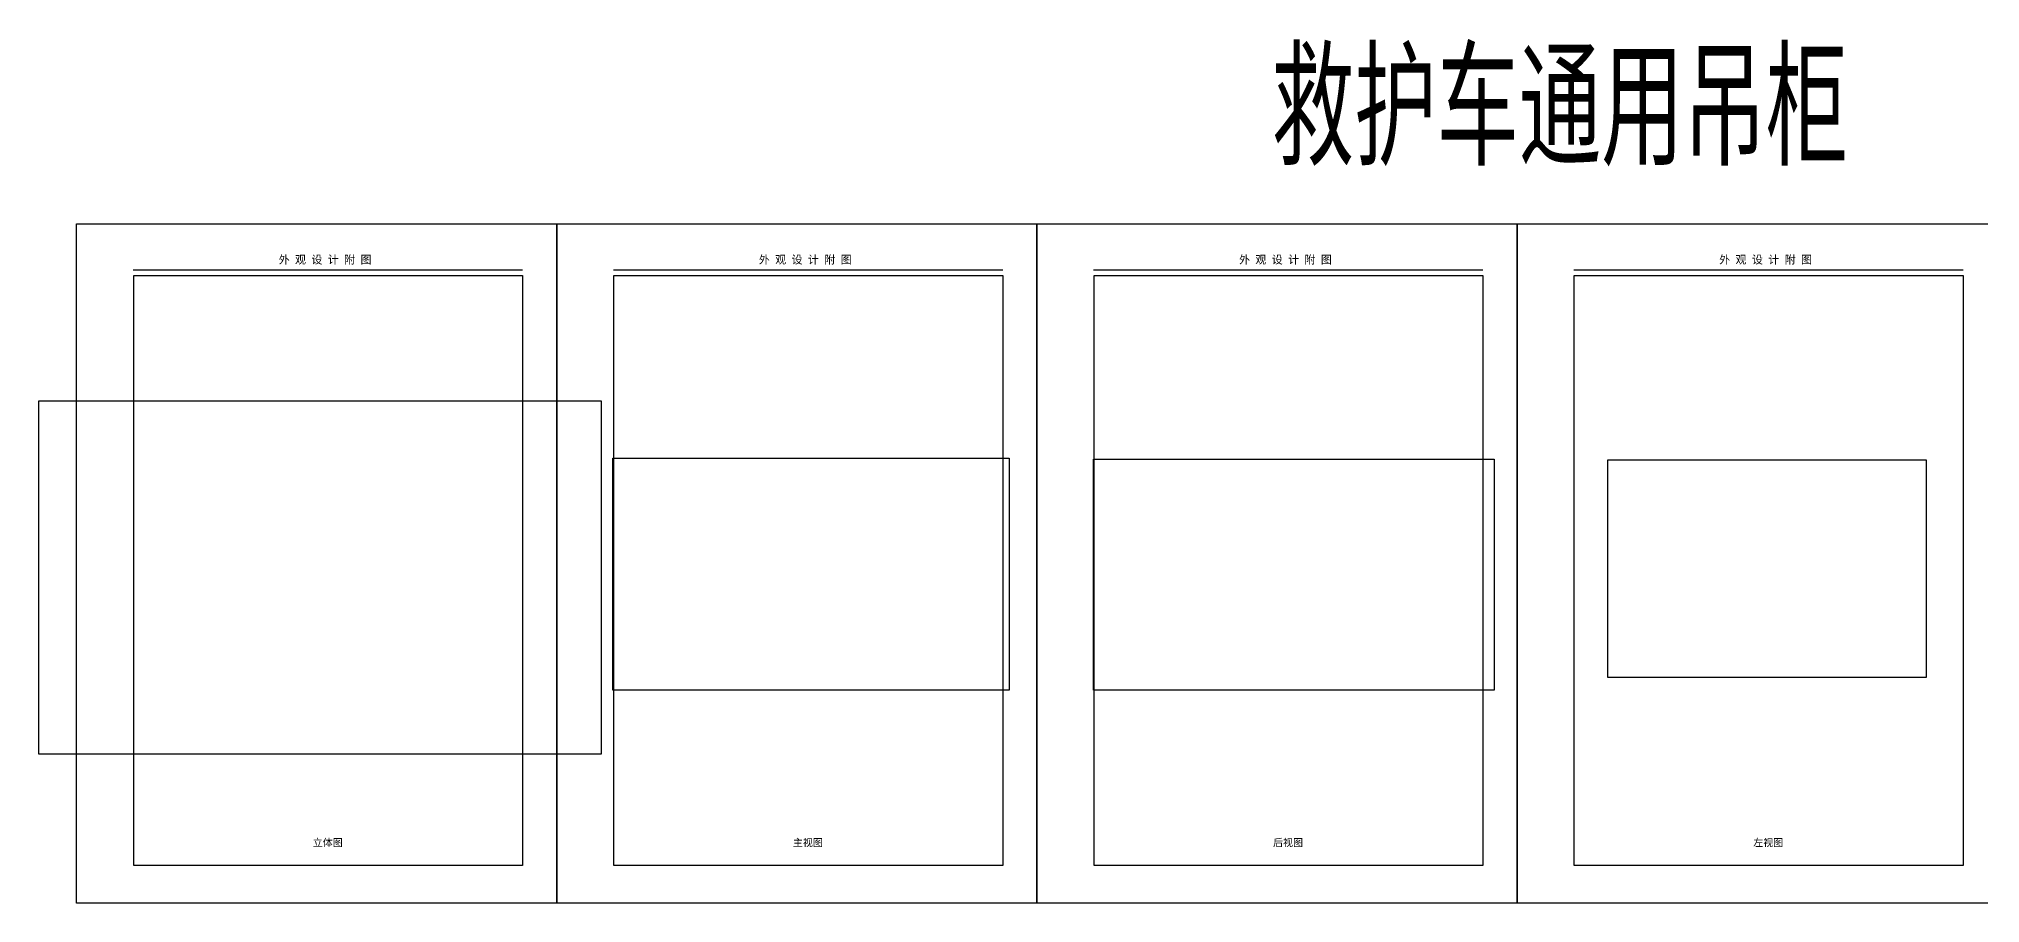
# Model space of a CAD drawing. Header units: millimetres. Extents: x 1829 to 3316, y 204 to 582.
# Drawn here: x 1829 to 2678, y 204 to 582 of the extents above; entities that cross this region are included whole.
import ezdxf

# ---------------------------------------------------------------- set-up
doc = ezdxf.new("R2010")
doc.units = ezdxf.units.MM
doc.layers.get('0').update_dxf_attribs({"plot": 0})
doc.layers.add('A', color=7, linetype='Continuous')
doc.layers.add('图层1', color=7, linetype='Continuous')
doc.styles.get("Standard").update_dxf_attribs({"font": 'txt', "bigfont": 'gbcbig.shx'})
picture_1 = doc.add_image_def('image1.jpg', size_in_pixel=(1067, 671))
picture_2 = doc.add_image_def('image2.jpg', size_in_pixel=(1156, 676))
picture_3 = doc.add_image_def('image3.jpg', size_in_pixel=(1169, 675))
picture_4 = doc.add_image_def('image4.jpg', size_in_pixel=(1013, 693))

msp = doc.modelspace()

# ---------------------------------------------------------------- linework, layer by layer
at = {"color": 3, "lineweight": 25}
for points in [[(1845.9, 501.22), (2055.9, 501.22), (2055.9, 204.22), (1845.9, 204.22)], [(2055.9, 501.22), (2265.9, 501.22), (2265.9, 204.22), (2055.9, 204.22)], [(2265.9, 501.22), (2475.9, 501.22), (2475.9, 204.22), (2265.9, 204.22)], [(2475.9, 501.22), (2685.9, 501.22), (2685.9, 204.22), (2475.9, 204.22)]]:
    msp.add_lwpolyline(points, close=True, dxfattribs=at)
at = {"color": 1, "lineweight": 25}
for points in [[(2040.9, 220.72), (1870.9, 220.72), (1870.9, 478.72), (2040.9, 478.72)], [(2250.9, 220.72), (2080.9, 220.72), (2080.9, 478.72), (2250.9, 478.72)], [(2460.9, 220.72), (2290.9, 220.72), (2290.9, 478.72), (2460.9, 478.72)], [(2670.9, 220.72), (2500.9, 220.72), (2500.9, 478.72), (2670.9, 478.72)]]:
    msp.add_lwpolyline(points, close=True, dxfattribs=at)
at = {"layer": 'A', "color": 7}
for p, q in [((1870.68, 481.16), (2040.9, 481.16)), ((2080.68, 481.16), (2250.9, 481.16)), ((2290.68, 481.16), (2460.9, 481.16)), ((2500.68, 481.16), (2670.9, 481.16))]:
    msp.add_line(p, q, dxfattribs=at)

# ---------------------------------------------------------------- texts
at = {"layer": 'A', "lineweight": 25, "attachment_point": 1}
for s, insert, char_height, width in [('{\\fSimHei|b0|i0|c134|p49;外 观 设 计 附 图}', (1934.28, 487.33), 3.5, 48.0069), ('{\\fSimHei|b0|i0|c134|p49;外 观 设 计 附 图}', (2144.28, 487.33), 3.5, 48.0069), ('{\\fSimHei|b0|i0|c134|p49;外 观 设 计 附 图}', (2354.28, 487.33), 3.5, 48.0069), ('{\\fSimHei|b0|i0|c134|p49;外 观 设 计 附 图}', (2564.28, 487.33), 3.5, 48.0069), ('{\\fSimSun|b0|i0|c134|p2;立体图}', (1949.17, 232.28), 3.2, 16.0565), ('{\\fSimSun|b0|i0|c134|p2;主视图}', (2159.17, 232.28), 3.2, 25.5105), ('{\\fSimSun|b0|i0|c134|p2;后视图}', (2369.17, 232.28), 3.2, 13.3672), ('{\\fSimSun|b0|i0|c134|p2;左视图}', (2579.17, 232.28), 3.2, 13.4533)]:
    msp.add_mtext(s, dxfattribs=dict(at, insert=insert, char_height=char_height, width=width))
at = {"layer": '图层1', "color": 7, "insert": (2368.65, 576.64), "char_height": 50, "width": 461.1924, "attachment_point": 1}
msp.add_mtext('救护车通用吊柜', dxfattribs=at)

# ---------------------------------------------------------------- pictures from other files: only their frames are drawn
at = {"layer": '图层1', "color": 7}
image = msp.add_image(picture_1, insert=(1829.37, 269.3), size_in_units=(245.89, 154.63), dxfattribs=at)
image.dxf.flags = 7
image = msp.add_image(picture_2, insert=(2080.37, 297.42), size_in_units=(173.32, 101.35), dxfattribs=at)
image.dxf.flags = 7
image = msp.add_image(picture_3, insert=(2290.69, 297.31), size_in_units=(175.1, 101.11), dxfattribs=at)
image.dxf.flags = 7
image = msp.add_image(picture_4, insert=(2515.59, 302.87), size_in_units=(139.22, 95.24), dxfattribs=at)
image.dxf.flags = 7

doc.saveas('drawing.dxf')
